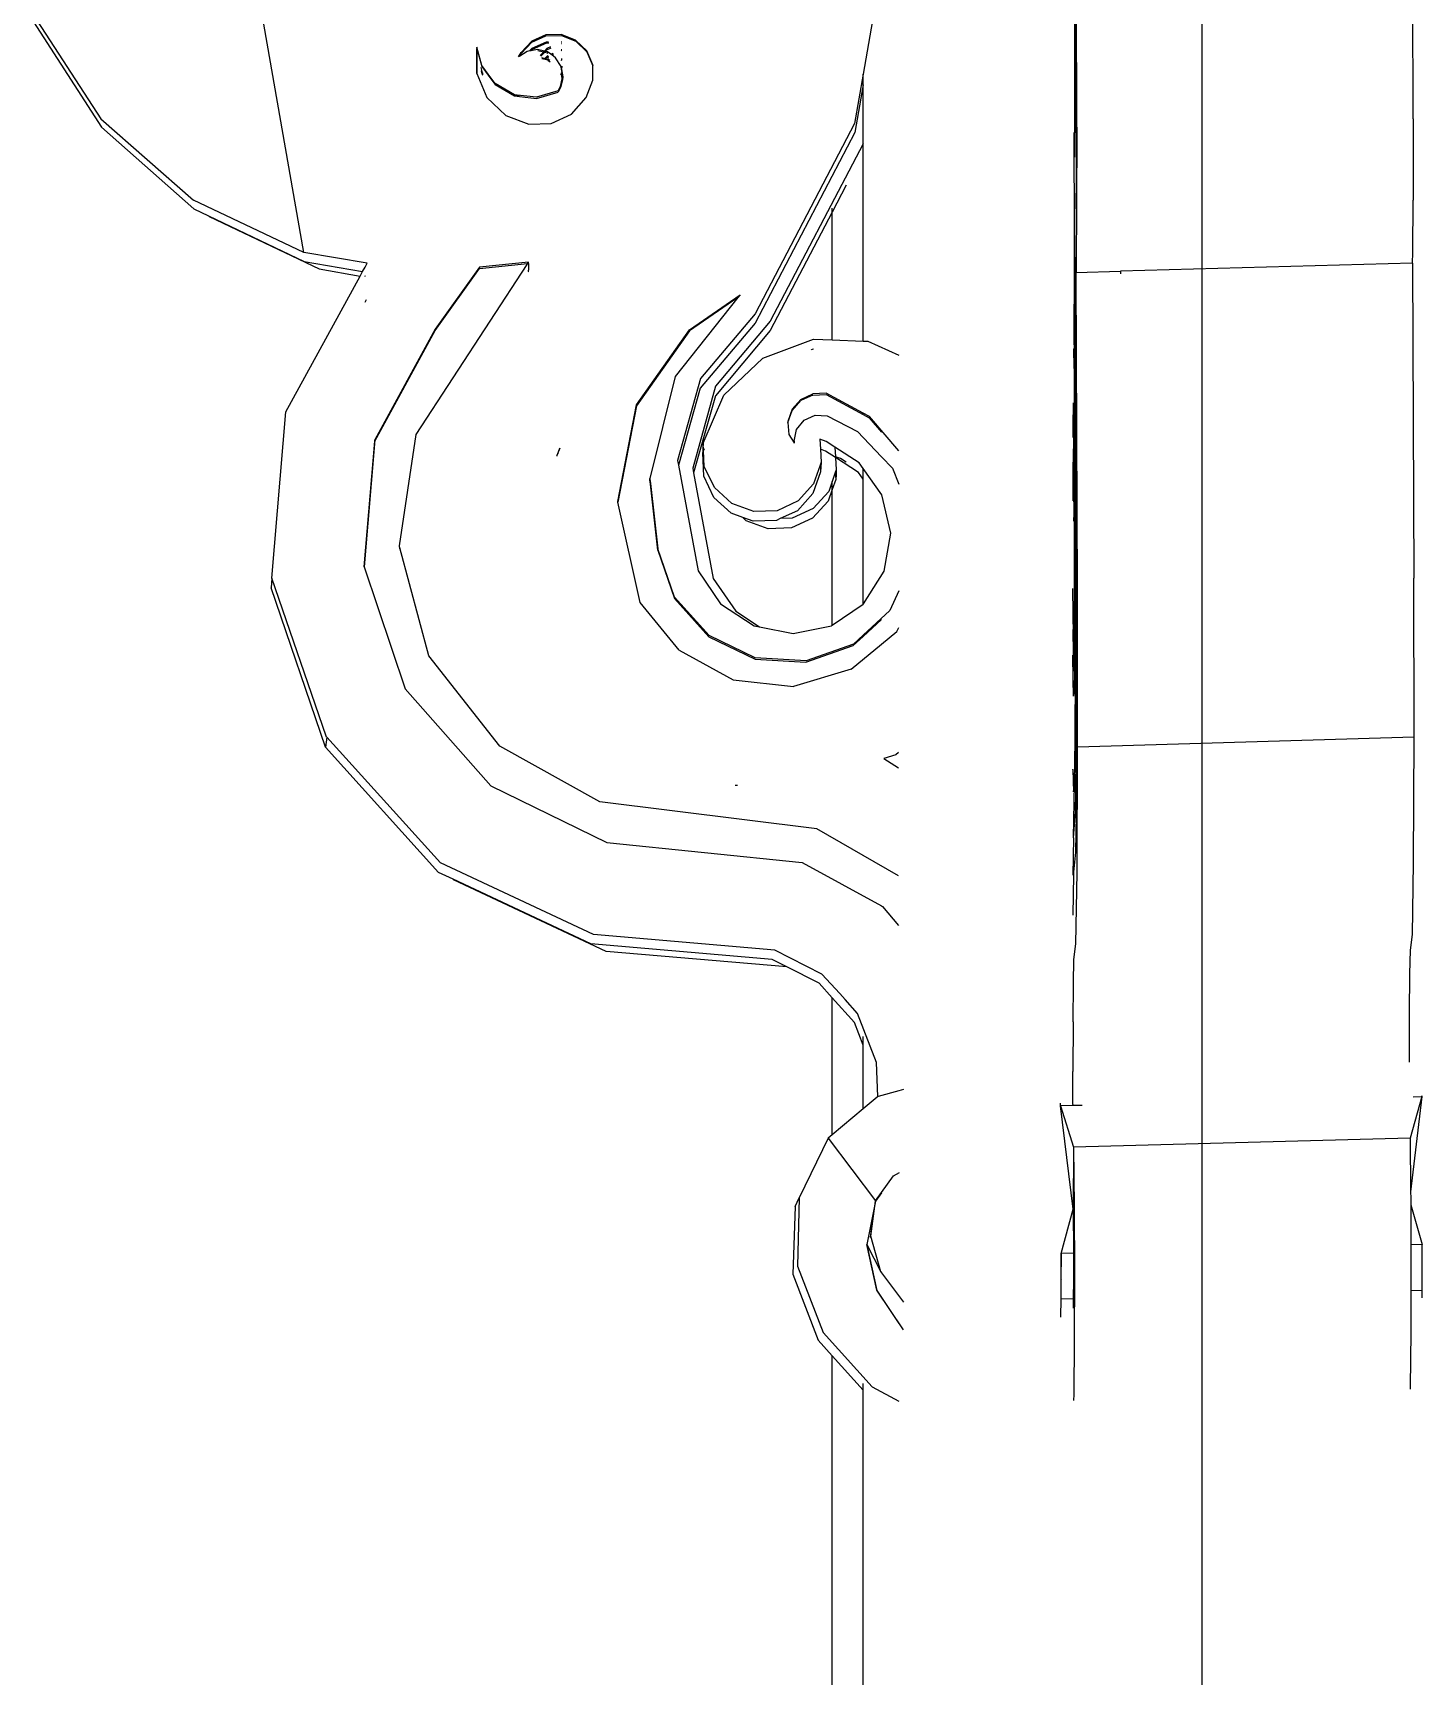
# Model space of a CAD drawing. Extents: x -24961 to 905641, y -154323 to 635957.
# Drawn here: x 394135 to 394675, y -113330 to -112691 of the extents above; entities that cross this region are included whole.
import ezdxf

# ---------------------------------------------------------------- set-up
doc = ezdxf.new("R2010")
doc.units = 0
doc.header["$LTSCALE"] = 1000
doc.header["$MEASUREMENT"] = 0
doc.layers.add('DOTE', color=1, linetype='Continuous')

msp = doc.modelspace()

# ---------------------------------------------------------------- linework, layer by layer
for p, q in [((394671.79, -112724.85), (394671.47, -112538.87)), ((394540.92, -112759.84), (394540.71, -112589.76)), ((394540.95, -112728.1), (394540.71, -112589.76)), ((394240.4, -112776.75), (394211.39, -112611.31)), ((394540.24, -112618.17), (394540.05, -112739.75)), ((394465.88, -112661.12), (394457.9, -112707.4)), ((394135.02, -112684.09), (394161.52, -112724.85)), ((394135.27, -112687.12), (394161.7, -112728.1)), ((394540.36, -112695.23), (394540.38, -112685.72)), ((394540.38, -112685.72), (394540.48, -112693.94)), ((394329.04, -112694.59), (394324.9, -112698.96)), ((394334.54, -112692.16), (394329.04, -112694.59)), ((394329.07, -112695.02), (394334.56, -112692.59)), ((394329.21, -112697.38), (394334.71, -112694.93)), ((394340.54, -112692.02), (394334.54, -112692.16)), ((394334.56, -112692.59), (394340.56, -112692.45)), ((394334.71, -112694.93), (394335.56, -112694.92)), ((394346.11, -112694.2), (394340.54, -112692.02)), ((394340.54, -112694.81), (394340.64, -112694.8)), ((394340.56, -112692.45), (394346.14, -112694.63)), ((394350.4, -112698.34), (394346.11, -112694.2)), ((394346.14, -112694.63), (394350.43, -112698.78)), ((394540.48, -112693.94), (394540.58, -112688.69)), ((394307.68, -112697), (394307.64, -112707.17)), ((394307.66, -112707.23), (394307.71, -112697.43)), ((394309.57, -112704.05), (394307.68, -112697)), ((394307.71, -112697.43), (394309.6, -112704.49)), ((394323.94, -112700.74), (394324.9, -112698.96)), ((394324.34, -112700.48), (394323.94, -112700.74)), ((394327.31, -112698.6), (394324.34, -112700.48)), ((394324.93, -112699.39), (394324.34, -112700.48)), ((394324.93, -112699.39), (394329.07, -112695.02)), ((394328.21, -112698.44), (394327.31, -112698.6)), ((394328.21, -112698.44), (394329.21, -112697.38)), ((394328.73, -112698.35), (394328.21, -112698.44)), ((394329.24, -112697.81), (394328.73, -112698.35)), ((394331.22, -112697.91), (394328.73, -112698.35)), ((394334.74, -112695.37), (394329.24, -112697.81)), ((394333.96, -112698.53), (394331.22, -112697.91)), ((394333.62, -112698.88), (394331.46, -112698.4)), ((394333.62, -112698.88), (394332.37, -112700.2)), ((394332.52, -112700.51), (394333.98, -112698.96)), ((394332.78, -112701.03), (394334.11, -112701.33)), ((394334.09, -112701.35), (394333.19, -112701.51)), ((394333.96, -112698.53), (394333.62, -112698.88)), ((394333.98, -112698.96), (394333.62, -112698.88)), ((394334.93, -112697.5), (394333.96, -112698.53)), ((394334.32, -112698.61), (394333.96, -112698.53)), ((394333.98, -112698.96), (394334.32, -112698.61)), ((394335.12, -112699.22), (394333.98, -112698.96)), ((394334.09, -112701.35), (394334.11, -112701.33)), ((394334.16, -112701.34), (394334.09, -112701.35)), ((394334.11, -112701.33), (394335.1, -112700.29)), ((394334.11, -112701.33), (394334.16, -112701.34)), ((394334.62, -112701.26), (394334.16, -112701.34)), ((394334.16, -112701.34), (394335.26, -112701.59)), ((394334.32, -112698.61), (394334.96, -112697.94)), ((394335.1, -112698.78), (394334.32, -112698.61)), ((394335.13, -112700.72), (394334.62, -112701.26)), ((394335.72, -112701.07), (394334.62, -112701.26)), ((394335.74, -112695.34), (394334.74, -112695.37)), ((394336.38, -112696.86), (394334.93, -112697.5)), ((394334.96, -112697.94), (394336.54, -112697.23)), ((394336.41, -112699.71), (394335.1, -112698.78)), ((394335.1, -112700.29), (394335.47, -112700.13)), ((394335.12, -112699.22), (394335.24, -112699.3)), ((394335.57, -112700.52), (394335.13, -112700.72)), ((394336.41, -112699.71), (394337.41, -112699.26)), ((394336.79, -112699.98), (394336.41, -112699.71)), ((394337.56, -112699.64), (394336.79, -112699.98)), ((394338.33, -112701.07), (394336.79, -112699.98)), ((394340.45, -112704.42), (394338.33, -112701.07)), ((394340.52, -112697.88), (394340.6, -112697.85)), ((394340.62, -112698.28), (394340.52, -112698.32)), ((394340.66, -112695.23), (394340.54, -112695.24)), ((394340.54, -112695.5), (394340.67, -112695.49)), ((394340.6, -112697.85), (394340.75, -112697.84)), ((394340.77, -112698.27), (394340.62, -112698.28)), ((394352.77, -112703.82), (394350.4, -112698.34)), ((394350.43, -112698.78), (394352.78, -112704.22)), ((394540.32, -112701.59), (394540.33, -112697.42)), ((394540.33, -112697.42), (394540.37, -112695.37)), ((394540.36, -112695.23), (394540.37, -112695.37)), ((394540.37, -112695.37), (394540.39, -112697.81)), ((394540.4, -112700.55), (394540.38, -112701.15)), ((394540.4, -112701.84), (394540.38, -112701.15)), ((394540.39, -112697.81), (394540.4, -112700.55)), ((394540.41, -112695.23), (394540.48, -112695.23)), ((394540.44, -112701.15), (394540.46, -112700.22)), ((394540.44, -112701.15), (394540.49, -112701.15)), ((394540.46, -112703.98), (394540.44, -112701.15)), ((394307.64, -112707.17), (394307.66, -112707.23)), ((394307.66, -112707.23), (394311.6, -112716.51)), ((394309.19, -112704.82), (394309.74, -112706.87)), ((394309.76, -112707.3), (394309.46, -112706.14)), ((394313.53, -112709.4), (394309.57, -112704.05)), ((394309.6, -112704.49), (394313.52, -112709.81)), ((394309.74, -112706.87), (394310.06, -112707.3)), ((394310.14, -112707.81), (394309.76, -112707.3)), ((394333.15, -112701.54), (394333.03, -112701.51)), ((394333.15, -112701.54), (394333.07, -112701.59)), ((394333.19, -112701.51), (394333.15, -112701.54)), ((394335.29, -112702.02), (394333.15, -112701.54)), ((394336.02, -112702.13), (394335.26, -112701.59)), ((394335.29, -112702.02), (394336.16, -112702.64)), ((394340.63, -112707.69), (394340.37, -112707.27)), ((394340.38, -112706.9), (394340.6, -112707.25)), ((394340.44, -112704.79), (394340.48, -112704.86)), ((394340.51, -112704.79), (394340.45, -112704.42)), ((394340.48, -112704.35), (394340.99, -112704.47)), ((394340.51, -112704.79), (394340.48, -112704.78)), ((394340.48, -112704.86), (394341.09, -112708.47)), ((394340.89, -112701.67), (394340.5, -112701.59)), ((394340.9, -112702.11), (394340.5, -112702.01)), ((394341.12, -112708.33), (394340.51, -112704.79)), ((394341, -112704.9), (394340.51, -112704.79)), ((394340.93, -112709.17), (394340.6, -112707.25)), ((394340.63, -112707.69), (394340.9, -112709.29)), ((394352.78, -112704.22), (394352.77, -112703.82)), ((394352.85, -112709.79), (394352.78, -112704.22)), ((394457.9, -112707.4), (394454.58, -112726.66)), ((394457.9, -112711.58), (394457.9, -112707.4)), ((394540.31, -112707.1), (394540.32, -112701.59)), ((394540.32, -112719.87), (394540.31, -112707.1)), ((394540.35, -112707.69), (394540.36, -112704.32)), ((394540.35, -112707.69), (394540.36, -112715.51)), ((394540.37, -112702.02), (394540.36, -112704.32)), ((394540.37, -112702.02), (394540.4, -112701.84)), ((394540.41, -112703.98), (394540.37, -112702.02)), ((394540.41, -112702.2), (394540.4, -112701.84)), ((394540.41, -112702.2), (394540.41, -112703.98)), ((394540.46, -112703.98), (394540.41, -112703.98)), ((394540.46, -112707.3), (394540.46, -112703.98)), ((394540.49, -112703.98), (394540.46, -112703.98)), ((394540.46, -112707.3), (394540.47, -112710.43)), ((394313.53, -112709.4), (394313.52, -112709.81)), ((394313.52, -112709.81), (394313.55, -112709.84)), ((394313.55, -112709.44), (394313.53, -112709.4)), ((394313.55, -112709.84), (394313.55, -112709.44)), ((394314.76, -112711.06), (394313.55, -112709.44)), ((394313.55, -112709.84), (394314.77, -112711.51)), ((394322.28, -112715.43), (394314.76, -112711.06)), ((394314.77, -112711.51), (394322.3, -112715.87)), ((394339.26, -112713.94), (394330.92, -112716.43)), ((394339.26, -112713.94), (394340.24, -112712.2)), ((394340.27, -112712.65), (394339.28, -112714.39)), ((394340.24, -112712.2), (394340.9, -112709.29)), ((394340.95, -112709.6), (394340.27, -112712.65)), ((394340.9, -112709.29), (394340.93, -112709.17)), ((394340.9, -112709.29), (394340.95, -112709.6)), ((394340.93, -112709.17), (394341.09, -112708.47)), ((394340.98, -112709.47), (394340.93, -112709.17)), ((394340.98, -112709.47), (394340.95, -112709.6)), ((394341.14, -112708.77), (394340.98, -112709.47)), ((394341.09, -112708.47), (394341.12, -112708.33)), ((394341.09, -112708.47), (394341.14, -112708.77)), ((394341.12, -112708.33), (394341.14, -112708.77)), ((394350.24, -112716.54), (394352.85, -112709.79)), ((394457.9, -112711.58), (394454.7, -112730.1)), ((394457.9, -112734.48), (394457.9, -112711.58)), ((394540.42, -112718.74), (394540.47, -112710.43)), ((394311.6, -112716.51), (394318.92, -112723.5)), ((394322.43, -112715.44), (394322.28, -112715.43)), ((394322.3, -112715.87), (394323.38, -112716)), ((394322.43, -112715.44), (394323.38, -112716)), ((394323.36, -112715.55), (394322.43, -112715.44)), ((394324.31, -112716.11), (394323.36, -112715.55)), ((394330.92, -112716.43), (394323.36, -112715.55)), ((394323.38, -112716), (394324.31, -112716.11)), ((394324.31, -112716.11), (394330.94, -112716.88)), ((394330.94, -112716.88), (394339.28, -112714.39)), ((394344.44, -112722.98), (394350.24, -112716.54)), ((394540.34, -112726.34), (394540.32, -112719.87)), ((394540.36, -112717.26), (394540.36, -112715.51)), ((394540.36, -112717.26), (394540.39, -112719.75)), ((394540.39, -112719.75), (394540.42, -112718.74)), ((394540.44, -112719.75), (394540.39, -112719.75)), ((394540.42, -112718.74), (394540.44, -112719.75)), ((394540.46, -112719.82), (394540.43, -112726.84)), ((394540.44, -112719.75), (394540.46, -112719.82)), ((394161.52, -112724.85), (394197.55, -112756.43)), ((394318.92, -112723.5), (394327.91, -112726.95)), ((394327.91, -112726.95), (394336.58, -112726.65)), ((394336.58, -112726.65), (394344.44, -112722.98)), ((394454.58, -112726.66), (394415.91, -112800.6)), ((394540.37, -112730.02), (394540.34, -112726.34)), ((394540.43, -112726.84), (394540.4, -112730.31)), ((394671.79, -112724.85), (394671.75, -112756.43)), ((394161.7, -112728.1), (394197.68, -112759.84)), ((394454.7, -112730.1), (394415.86, -112804.26)), ((394539.9, -112730.1), (394539.94, -112769.41)), ((394540.4, -112730.31), (394540.37, -112730.02)), ((394540.72, -112730.31), (394540.75, -112730.3)), ((394540.95, -112728.1), (394540.92, -112759.84)), ((394457.9, -112734.48), (394421.8, -112803.52)), ((394457.9, -112811.2), (394457.9, -112734.48)), ((394451.33, -112750.67), (394445.88, -112761.09)), ((394540.19, -112750.53), (394540.1, -112750.53)), ((394540.11, -112753.77), (394540.1, -112750.53)), ((394240.4, -112776.75), (394197.55, -112756.43)), ((394540.11, -112753.77), (394540.21, -112753.76)), ((394540.11, -112753.77), (394540.41, -112853.09)), ((394671.63, -112776.75), (394671.75, -112756.43)), ((394197.68, -112759.84), (394203.31, -112762.52)), ((394203.31, -112762.52), (394203.57, -112762.75)), ((394203.31, -112762.52), (394240.47, -112780.26)), ((394203.57, -112762.75), (394246.36, -112783.17)), ((394445.88, -112761.09), (394421.75, -112807.17)), ((394445.88, -112761.09), (394445.88, -112759.52)), ((394445.88, -112810.76), (394445.88, -112761.09)), ((394540.92, -112759.84), (394540.8, -112780.26)), ((394539.94, -112769.41), (394539.98, -112804.26)), ((394265.05, -112780.99), (394240.4, -112776.75)), ((394671.54, -112780.99), (394671.63, -112776.75)), ((394240.47, -112780.26), (394263.27, -112784.21)), ((394246.36, -112783.17), (394262.32, -112785.94)), ((394262.32, -112785.94), (394263.27, -112784.21)), ((394263.27, -112784.21), (394264.24, -112782.44)), ((394264.24, -112782.44), (394265.05, -112780.99)), ((394284.09, -112847.49), (394327.23, -112781.41)), ((394308.71, -112782.51), (394291.5, -112806.63)), ((394291.5, -112807.12), (394308.71, -112782.98)), ((394327.77, -112780.6), (394308.71, -112782.51)), ((394308.71, -112782.98), (394327.43, -112781.11)), ((394308.71, -112782.98), (394308.71, -112782.51)), ((394327.23, -112781.41), (394327.43, -112781.11)), ((394327.43, -112781.11), (394327.77, -112780.6)), ((394327.43, -112781.11), (394327.78, -112781.08)), ((394327.8, -112783.68), (394327.59, -112783.7)), ((394327.81, -112784.16), (394327.66, -112784.18)), ((394327.69, -112784.34), (394327.81, -112784.16)), ((394327.78, -112781.08), (394327.77, -112780.6)), ((394327.78, -112781.08), (394327.8, -112783.68)), ((394327.81, -112784.16), (394327.8, -112783.68)), ((394540.42, -112784.16), (394540.51, -112786.07)), ((394540.42, -112784.16), (394540.48, -112796.86)), ((394540.8, -112780.26), (394540.7, -112784.53)), ((394540.7, -112784.53), (394557.99, -112784.06)), ((394671.54, -112780.99), (394557.99, -112784.06)), ((394557.99, -112784.06), (394558.04, -112785.13)), ((394671.54, -112780.99), (394672.06, -112903.36)), ((394233.4, -112838.7), (394262.32, -112785.94)), ((394264.23, -112786.1), (394264.29, -112785.98)), ((394264.29, -112785.98), (394264.43, -112785.74)), ((394540.51, -112786.07), (394540.56, -112796.86)), ((394540.71, -112785.98), (394540.7, -112784.53)), ((394541.23, -112907.14), (394540.71, -112785.98)), ((394264.23, -112796.11), (394264.78, -112795.09)), ((394409.22, -112794.32), (394384.82, -112825.05)), ((394409.22, -112794.32), (394390.36, -112807.29)), ((394390.37, -112806.8), (394410.08, -112793.24)), ((394410.08, -112793.24), (394409.22, -112794.32)), ((394540.01, -112796.88), (394540.11, -112796.87)), ((394540.14, -112828.75), (394540.01, -112796.88)), ((394540.01, -112796.88), (394540.11, -112810.46)), ((394540.48, -112796.86), (394540.56, -112796.86)), ((394540.7, -112843.79), (394540.48, -112796.86)), ((394540.56, -112796.86), (394540.78, -112843.79)), ((394415.91, -112800.6), (394394.67, -112825.84)), ((394421.8, -112803.52), (394400.55, -112828.75)), ((394268.05, -112850.16), (394291.5, -112807.12)), ((394291.5, -112806.63), (394268.06, -112849.67)), ((394291.5, -112807.12), (394291.5, -112806.63)), ((394390.36, -112807.29), (394369.74, -112836.46)), ((394369.76, -112835.96), (394390.37, -112806.8)), ((394415.86, -112804.26), (394394.55, -112829.55)), ((394421.75, -112807.17), (394400.44, -112832.46)), ((394539.98, -112804.26), (394540.13, -112843.81)), ((394418.95, -112817.82), (394438.64, -112810.49)), ((394437.35, -112814.63), (394437.37, -112814.62)), ((394437.8, -112814.46), (394438.56, -112814.18)), ((394438.56, -112814.18), (394438.59, -112814.18)), ((394438.64, -112810.49), (394445.88, -112810.76)), ((394445.88, -112810.76), (394457.9, -112811.2)), ((394457.9, -112811.2), (394459.75, -112811.27)), ((394459.75, -112811.27), (394471.82, -112816.72)), ((394539.71, -112814.97), (394539.68, -112816.86)), ((394539.83, -112814.18), (394539.71, -112814.97)), ((394539.98, -112814.17), (394539.83, -112814.18)), ((394539.94, -112821.52), (394539.83, -112814.18)), ((394540.11, -112810.46), (394540.23, -112839.68)), ((394403.77, -112832.2), (394418.95, -112817.82)), ((394539.94, -112821.86), (394539.94, -112821.52)), ((394539.94, -112821.86), (394540.02, -112835.92)), ((394384.82, -112825.05), (394374.99, -112864.63)), ((394394.67, -112825.84), (394385.77, -112857.7)), ((394400.55, -112828.75), (394391.66, -112860.62)), ((394540.16, -112843.81), (394540.14, -112828.75)), ((394394.55, -112829.55), (394386.11, -112859.53)), ((394400.44, -112832.46), (394391.99, -112862.47)), ((394395.71, -112850.96), (394403.77, -112832.2)), ((394430.26, -112838.17), (394433.68, -112834.39)), ((394433.7, -112833.89), (394430.28, -112837.67)), ((394438.33, -112832.23), (394433.68, -112834.39)), ((394433.7, -112833.89), (394438.35, -112831.73)), ((394438.33, -112832.23), (394443.49, -112832.03)), ((394443.51, -112831.53), (394438.35, -112831.73)), ((394443.49, -112832.03), (394457.9, -112839.8)), ((394457.9, -112839.28), (394443.51, -112831.53)), ((394539.65, -112844.34), (394539.77, -112835.26)), ((394539.77, -112835.26), (394539.81, -112835.46)), ((394539.81, -112835.46), (394539.83, -112837.62)), ((394228.02, -112903.36), (394233.4, -112838.7)), ((394362.54, -112873.63), (394369.76, -112835.96)), ((394369.74, -112836.46), (394362.57, -112873.8)), ((394430.28, -112837.67), (394428.63, -112842.49)), ((394428.65, -112842.85), (394430.26, -112838.17)), ((394434.94, -112841.97), (394439.23, -112840.07)), ((394439.23, -112840.07), (394443.96, -112840.31)), ((394443.96, -112840.31), (394455.66, -112846.45)), ((394457.9, -112839.8), (394457.9, -112839.28)), ((394460.33, -112840.59), (394457.9, -112839.28)), ((394457.9, -112839.8), (394460.3, -112841.09)), ((394460.3, -112841.09), (394465.09, -112846.66)), ((394471.79, -112853.91), (394460.33, -112840.59)), ((394539.83, -112837.62), (394539.85, -112841.41)), ((394539.85, -112841.41), (394539.85, -112843.82)), ((394540.04, -112843.81), (394540.02, -112835.92)), ((394540.23, -112839.68), (394540.23, -112843.8)), ((394277.59, -112890.85), (394284.09, -112847.49)), ((394428.63, -112842.49), (394428.65, -112842.85)), ((394428.65, -112842.85), (394429.01, -112847.6)), ((394429.01, -112847.6), (394431.06, -112850.76)), ((394431.08, -112850.19), (394432.01, -112845.61)), ((394432.01, -112845.61), (394434.94, -112841.97)), ((394455.66, -112846.45), (394465.08, -112856.26)), ((394539.62, -112848.69), (394539.65, -112844.34)), ((394539.76, -112844.06), (394539.67, -112850.2)), ((394539.79, -112843.82), (394539.76, -112844.06)), ((394539.81, -112845.72), (394539.79, -112843.82)), ((394539.85, -112843.82), (394539.79, -112843.82)), ((394539.83, -112849.36), (394539.81, -112845.72)), ((394539.86, -112846.24), (394539.83, -112849.36)), ((394539.85, -112843.82), (394539.86, -112846.24)), ((394540.1, -112843.81), (394540.04, -112843.81)), ((394540.06, -112853.11), (394540.04, -112843.81)), ((394540.16, -112843.81), (394540.13, -112843.81)), ((394540.13, -112843.81), (394540.14, -112853.11)), ((394540.23, -112843.8), (394540.16, -112843.81)), ((394540.17, -112853.1), (394540.16, -112843.81)), ((394540.23, -112843.8), (394540.25, -112853.1)), ((394540.45, -112843.8), (394540.42, -112843.8)), ((394540.78, -112843.79), (394540.7, -112843.79)), ((394540.73, -112851.21), (394540.7, -112843.79)), ((394540.78, -112843.79), (394540.83, -112853.09)), ((394540.85, -112843.79), (394540.81, -112843.79)), ((394268.06, -112849.67), (394263.85, -112899.01)), ((394263.85, -112899.01), (394268.05, -112850.16)), ((394268.05, -112850.16), (394268.06, -112849.67)), ((394340.01, -112852.83), (394338.76, -112855.71)), ((394339.13, -112854.96), (394340.01, -112852.83)), ((394339.99, -112853.46), (394339.98, -112853.55)), ((394395.61, -112852.83), (394395.52, -112854.71)), ((394395.52, -112854.71), (394395.85, -112853.94)), ((394395.92, -112863.75), (394395.52, -112854.71)), ((394395.71, -112850.96), (394395.61, -112852.83)), ((394395.85, -112853.94), (394395.71, -112850.96)), ((394395.85, -112853.94), (394396.24, -112853.05)), ((394396.14, -112859.99), (394395.85, -112853.94)), ((394431.08, -112850.19), (394431.05, -112850.69)), ((394431.1, -112850.46), (394431.05, -112850.69)), ((394431.05, -112850.69), (394431.06, -112850.76)), ((394431.06, -112850.76), (394431.13, -112850.86)), ((394431.1, -112850.46), (394431.08, -112850.19)), ((394431.13, -112850.86), (394431.1, -112850.46)), ((394443.47, -112850.24), (394441.05, -112849.36)), ((394441.05, -112849.36), (394441.29, -112853.28)), ((394443.26, -112854), (394441.29, -112853.28)), ((394441.29, -112853.28), (394441.6, -112858.32)), ((394447.2, -112856.55), (394443.26, -112854)), ((394446.95, -112852.48), (394443.47, -112850.24)), ((394456.38, -112858.56), (394446.95, -112852.48)), ((394446.95, -112852.48), (394447.17, -112856.19)), ((394539.67, -112850.2), (394539.6, -112859.01)), ((394539.65, -112862.33), (394539.75, -112854)), ((394539.75, -112854), (394539.76, -112853.28)), ((394539.75, -112854), (394539.75, -112862.09)), ((394539.76, -112853.28), (394539.77, -112853.12)), ((394539.82, -112853.11), (394539.83, -112849.36)), ((394539.86, -112853.11), (394539.82, -112853.11)), ((394539.83, -112853.94), (394539.82, -112853.11)), ((394539.83, -112849.36), (394539.85, -112851.35)), ((394539.86, -112853.11), (394539.83, -112853.94)), ((394539.83, -112854.62), (394539.83, -112853.94)), ((394539.85, -112851.35), (394539.86, -112853.11)), ((394540.06, -112854.61), (394540.06, -112853.11)), ((394540.14, -112853.11), (394540.06, -112853.11)), ((394540.14, -112854.61), (394540.06, -112854.61)), ((394540.06, -112854.71), (394540.06, -112854.61)), ((394540.06, -112863.75), (394540.06, -112854.71)), ((394540.09, -112881.31), (394540.14, -112854.61)), ((394540.14, -112853.11), (394540.14, -112854.61)), ((394540.25, -112853.1), (394540.17, -112853.1)), ((394540.18, -112854.61), (394540.17, -112853.1)), ((394540.25, -112854.61), (394540.18, -112854.61)), ((394540.2, -112868.4), (394540.18, -112854.61)), ((394540.25, -112853.1), (394540.25, -112854.61)), ((394540.25, -112854.61), (394540.29, -112877.41)), ((394540.45, -112853.1), (394540.41, -112853.09)), ((394540.41, -112853.09), (394540.42, -112854.6)), ((394540.45, -112854.6), (394540.42, -112854.6)), ((394540.42, -112854.6), (394540.42, -112856.57)), ((394540.74, -112853.09), (394540.73, -112851.21)), ((394540.73, -112856.56), (394540.74, -112854.59)), ((394540.83, -112853.09), (394540.74, -112853.09)), ((394540.74, -112854.59), (394540.74, -112853.09)), ((394540.83, -112854.59), (394540.74, -112854.59)), ((394540.87, -112853.08), (394540.83, -112853.09)), ((394540.83, -112853.09), (394540.83, -112853.38)), ((394540.83, -112853.38), (394540.87, -112853.38)), ((394540.83, -112853.38), (394540.83, -112854.59)), ((394540.87, -112854.59), (394540.83, -112854.59)), ((394540.83, -112854.59), (394540.88, -112856.56)), ((394338.76, -112855.71), (394338.75, -112855.99)), ((394338.76, -112855.71), (394339.04, -112855.21)), ((394339.04, -112855.21), (394339.13, -112854.96)), ((394339.13, -112854.96), (394339.13, -112855.06)), ((394385.77, -112857.7), (394386.11, -112859.53)), ((394386.11, -112859.53), (394393.7, -112900.62)), ((394391.66, -112860.62), (394391.99, -112862.47)), ((394400.05, -112868.22), (394396.14, -112859.99)), ((394441.2, -112859.45), (394438.65, -112866.76)), ((394441.6, -112858.32), (394441.2, -112859.45)), ((394441.2, -112859.45), (394441.36, -112862.09)), ((394441.48, -112860.21), (394441.36, -112862.09)), ((394441.6, -112858.32), (394441.48, -112860.21)), ((394449.14, -112856.91), (394447.17, -112856.19)), ((394447.17, -112856.19), (394447.2, -112856.55)), ((394456.13, -112862.33), (394447.2, -112856.55)), ((394447.2, -112856.55), (394447.48, -112861.24)), ((394451.33, -112858.33), (394449.14, -112856.91)), ((394457.9, -112860.72), (394456.38, -112858.56)), ((394457.9, -112864.86), (394457.9, -112860.72)), ((394465.2, -112871.07), (394457.9, -112860.72)), ((394465.08, -112856.26), (394469.31, -112860.66)), ((394469.31, -112860.66), (394471.78, -112866.9)), ((394540.42, -112858.71), (394540.42, -112856.57)), ((394540.42, -112859.45), (394540.42, -112858.71)), ((394540.52, -112903.75), (394540.42, -112859.45)), ((394540.74, -112858.7), (394540.73, -112856.56)), ((394540.88, -112856.56), (394540.73, -112856.56)), ((394540.88, -112858.69), (394540.74, -112858.7)), ((394540.74, -112858.94), (394540.74, -112858.7)), ((394540.74, -112859.45), (394540.74, -112858.94)), ((394540.88, -112858.94), (394540.74, -112858.94)), ((394540.88, -112859.44), (394540.74, -112859.45)), ((394540.77, -112867.81), (394540.74, -112859.45)), ((394540.88, -112856.56), (394540.88, -112858.69)), ((394540.88, -112858.69), (394540.88, -112858.94)), ((394540.88, -112858.94), (394540.88, -112859.44)), ((394540.88, -112859.44), (394540.9, -112867.81)), ((394374.96, -112865.14), (394374.99, -112864.63)), ((394374.96, -112865.14), (394375.02, -112864.9)), ((394375.16, -112866.86), (394374.96, -112865.14)), ((394374.99, -112864.63), (394375.02, -112864.9)), ((394375.02, -112864.9), (394375.22, -112866.62)), ((394375.16, -112866.86), (394375.22, -112866.62)), ((394378.02, -112892.51), (394375.16, -112866.86)), ((394375.22, -112866.62), (394378.06, -112892)), ((394391.99, -112862.47), (394399.58, -112903.53)), ((394399.8, -112871.99), (394395.92, -112863.75)), ((394438.65, -112866.76), (394432.63, -112873.39)), ((394441.36, -112862.09), (394438.38, -112870.54)), ((394445.88, -112865.83), (394444.54, -112869.68)), ((394447.09, -112862.36), (394445.88, -112865.83)), ((394447.24, -112865.01), (394445.88, -112868.88)), ((394445.88, -112868.88), (394445.88, -112865.83)), ((394447.48, -112861.24), (394447.09, -112862.36)), ((394447.09, -112862.36), (394447.24, -112865.01)), ((394447.36, -112863.12), (394447.24, -112865.01)), ((394447.48, -112861.24), (394447.36, -112863.12)), ((394457.9, -112864.86), (394456.13, -112862.33)), ((394457.9, -112913.49), (394457.9, -112864.86)), ((394539.58, -112873.38), (394539.65, -112862.33)), ((394539.75, -112862.09), (394539.77, -112870.54)), ((394540.03, -112871.99), (394540.06, -112863.75)), ((394362.57, -112873.8), (394362.54, -112873.63)), ((394371.26, -112912.93), (394362.57, -112873.8)), ((394406.55, -112878.16), (394399.8, -112871.99)), ((394406.82, -112874.38), (394400.05, -112868.22)), ((394432.63, -112873.39), (394424.48, -112877.17)), ((394438.38, -112870.54), (394432.36, -112877.17)), ((394444.27, -112873.46), (394438.24, -112880.08)), ((394444.54, -112869.68), (394438.52, -112876.31)), ((394445.88, -112868.88), (394444.27, -112873.46)), ((394445.88, -112921.7), (394445.88, -112868.88)), ((394468.63, -112885.88), (394465.2, -112871.07)), ((394539.77, -112870.54), (394539.8, -112877.17)), ((394539.98, -112878.16), (394540.03, -112871.99)), ((394540.19, -112895.8), (394540.2, -112868.4)), ((394540.87, -112894.63), (394540.77, -112867.81)), ((394540.9, -112867.81), (394540.77, -112867.81)), ((394540.9, -112867.81), (394540.98, -112895.77)), ((394411.07, -112879.82), (394406.55, -112878.16)), ((394415.41, -112877.53), (394406.82, -112874.38)), ((394412.44, -112881.08), (394411.07, -112879.82)), ((394415.12, -112881.31), (394411.07, -112879.82)), ((394424.48, -112877.17), (394415.41, -112877.53)), ((394432.36, -112877.17), (394425.68, -112880.27)), ((394430.37, -112880.08), (394425.68, -112880.27)), ((394438.24, -112880.08), (394430.07, -112883.87)), ((394438.52, -112876.31), (394430.37, -112880.08)), ((394539.8, -112877.17), (394539.86, -112880.96)), ((394539.9, -112881.19), (394539.98, -112878.16)), ((394540.29, -112877.41), (394540.27, -112895.79)), ((394421.01, -112884.22), (394412.44, -112881.08)), ((394424.19, -112880.96), (394415.12, -112881.31)), ((394430.07, -112883.87), (394421.01, -112884.22)), ((394425.68, -112880.27), (394424.19, -112880.96)), ((394466.12, -112900.74), (394468.63, -112885.88)), ((394539.9, -112881.19), (394539.86, -112880.96)), ((394539.9, -112881.19), (394539.92, -112881.31)), ((394540.09, -112881.31), (394539.92, -112881.31)), ((394540.08, -112907.75), (394540.09, -112881.31)), ((394277.55, -112891.36), (394277.59, -112890.85)), ((394277.79, -112891.61), (394277.59, -112890.85)), ((394277.73, -112892.02), (394277.79, -112891.61)), ((394289.07, -112933.64), (394277.79, -112891.61)), ((394378.06, -112892), (394378.02, -112892.51)), ((394378.02, -112892.51), (394384.55, -112911.26)), ((394384.61, -112910.75), (394378.06, -112892)), ((394263.85, -112899.01), (394279.75, -112946.44)), ((394540.16, -112907.8), (394540.19, -112895.8)), ((394540.27, -112895.79), (394540.19, -112895.8)), ((394540.27, -112895.79), (394540.26, -112907.87)), ((394540.87, -112895.78), (394540.87, -112894.63)), ((394540.98, -112895.77), (394540.87, -112895.78)), ((394540.88, -112908.29), (394540.87, -112895.78)), ((394540.98, -112895.77), (394540.98, -112902.79)), ((394227.89, -112905.25), (394227.75, -112907.14)), ((394228.02, -112903.36), (394227.89, -112905.25)), ((394249.15, -112964.88), (394228.02, -112903.36)), ((394393.7, -112900.62), (394402.5, -112913.38)), ((394399.58, -112903.53), (394408.38, -112916.29)), ((394458.04, -112913.4), (394466.12, -112900.74)), ((394540.5, -112938.44), (394540.52, -112903.75)), ((394540.98, -112902.79), (394540.99, -112908.36)), ((394672.16, -112965.28), (394672.06, -112903.36)), ((394248.77, -112969.09), (394227.75, -112907.14)), ((394384.55, -112911.26), (394397.9, -112926.18)), ((394397.97, -112925.67), (394384.61, -112910.75)), ((394471.76, -112908.29), (394468.35, -112915.96)), ((394539.57, -112917.2), (394539.52, -112907.37)), ((394540.08, -112907.75), (394540.01, -112917.19)), ((394540.15, -112914.55), (394540.16, -112907.8)), ((394540.26, -112907.87), (394540.26, -112916.73)), ((394540.89, -112928.67), (394540.88, -112908.29)), ((394540.99, -112908.36), (394541.02, -112928.66)), ((394541.33, -112969.09), (394541.23, -112907.14)), ((394386.34, -112931.47), (394371.26, -112912.93)), ((394402.5, -112913.38), (394415.49, -112921.91)), ((394408.38, -112916.29), (394417.56, -112922.32)), ((394445.88, -112921.7), (394457.9, -112913.49)), ((394457.9, -112913.49), (394458.04, -112913.4)), ((394468.35, -112915.96), (394457.9, -112925.62)), ((394539.66, -112925.7), (394539.57, -112917.2)), ((394539.91, -112937.91), (394540.01, -112917.46)), ((394540.01, -112917.46), (394539.91, -112925.72)), ((394540.01, -112917.46), (394540.01, -112917.19)), ((394540.05, -112928.69), (394540.15, -112914.55)), ((394540.26, -112916.73), (394540.19, -112928.69)), ((394415.49, -112921.91), (394417.56, -112922.32)), ((394417.56, -112922.32), (394430.64, -112924.9)), ((394430.64, -112924.9), (394445.59, -112921.89)), ((394445.59, -112921.89), (394445.88, -112921.7)), ((394457.9, -112926.06), (394465.05, -112919.47)), ((394465.04, -112929.02), (394470.96, -112924.09)), ((394470.96, -112924.09), (394471.75, -112922.54)), ((394539.51, -112923.43), (394539.58, -112932.89)), ((394397.9, -112926.18), (394415.9, -112934.91)), ((394415.97, -112934.4), (394397.97, -112925.67)), ((394435.67, -112936.1), (394454.08, -112929.6)), ((394454.15, -112929.09), (394435.74, -112935.59)), ((394453.24, -112938.85), (394465.04, -112929.02)), ((394454.08, -112929.6), (394457.9, -112926.06)), ((394457.9, -112925.62), (394454.15, -112929.09)), ((394457.9, -112926.06), (394457.9, -112925.62)), ((394539.78, -112928.7), (394539.66, -112925.7)), ((394539.91, -112925.72), (394539.78, -112928.7)), ((394539.91, -112937.91), (394540.05, -112929.47)), ((394540.19, -112928.69), (394540.05, -112928.69)), ((394540.05, -112929.47), (394540.05, -112928.69)), ((394540.19, -112928.69), (394540.15, -112935.28)), ((394541.02, -112928.66), (394540.89, -112928.67)), ((394540.91, -112935.25), (394540.89, -112928.67)), ((394541.02, -112928.66), (394541.03, -112935.25)), ((394316.64, -112968.74), (394289.07, -112933.64)), ((394386.34, -112931.47), (394407.34, -112942.92)), ((394411.78, -112932.43), (394411.63, -112932.35)), ((394415.9, -112934.91), (394435.67, -112936.1)), ((394435.74, -112935.59), (394415.97, -112934.4)), ((394539.49, -112933.4), (394539.49, -112933.33)), ((394539.58, -112942.65), (394539.49, -112933.4)), ((394539.58, -112932.89), (394539.74, -112939.39)), ((394540.15, -112935.28), (394540.09, -112939.38)), ((394540.91, -112935.25), (394541.03, -112935.25)), ((394540.91, -112937.44), (394540.91, -112935.25)), ((394540.91, -112939.36), (394540.91, -112937.44)), ((394541.03, -112935.25), (394541.01, -112939.35)), ((394407.34, -112942.92), (394430.88, -112945.49)), ((394453.24, -112938.85), (394430.88, -112945.49)), ((394539.78, -112949.29), (394539.58, -112942.65)), ((394539.74, -112939.39), (394539.91, -112938.2)), ((394540.09, -112939.38), (394539.74, -112939.39)), ((394539.91, -112938.2), (394539.91, -112937.91)), ((394540.09, -112939.38), (394539.98, -112946.72)), ((394540.34, -112966.38), (394540.5, -112938.44)), ((394540.87, -112949.26), (394540.91, -112939.36)), ((394541.01, -112939.35), (394540.91, -112939.36)), ((394541.01, -112939.35), (394541.02, -112949.26)), ((394279.75, -112946.44), (394313.08, -112984.15)), ((394539.98, -112946.72), (394539.78, -112949.29)), ((394540.79, -112972.53), (394540.87, -112949.26)), ((394541.02, -112949.26), (394540.87, -112949.26)), ((394541.02, -112950.24), (394540.89, -112986.51)), ((394541.02, -112949.26), (394541.02, -112950.24)), ((394249.03, -112967.18), (394248.77, -112969.09)), ((394292.78, -113017.83), (394248.77, -112969.09)), ((394249.29, -112965.28), (394249.03, -112967.18)), ((394249.27, -112965.23), (394249.15, -112964.88)), ((394249.28, -112965.26), (394249.27, -112965.23)), ((394249.29, -112965.28), (394249.28, -112965.26)), ((394293.54, -113014.07), (394249.29, -112965.28)), ((394355.56, -112990.44), (394316.64, -112968.74)), ((394540.07, -112983.26), (394540.34, -112966.38)), ((394541.16, -113017.83), (394541.33, -112969.09)), ((394672.16, -112965.28), (394541.33, -112969.09)), ((394671.99, -113014.07), (394672.16, -112965.28)), ((394470.66, -112972.06), (394465.92, -112973.55)), ((394465.92, -112973.55), (394471.72, -112977.12)), ((394471.72, -112971.14), (394470.66, -112972.06)), ((394540.61, -112986.52), (394540.79, -112972.53)), ((394539.45, -112977.77), (394539.45, -112977.72)), ((394539.45, -112977.77), (394539.72, -112986.54)), ((394313.08, -112984.15), (394358.2, -113006.13)), ((394408.99, -112984.09), (394408.18, -112984.02)), ((394539.7, -113004.41), (394540.05, -112983.44)), ((394539.72, -112986.54), (394540.05, -112983.44)), ((394540.05, -112983.44), (394540.07, -112983.26)), ((394540.51, -112994.21), (394540.61, -112986.52)), ((394540.87, -112987.93), (394540.52, -113009.89)), ((394540.89, -112986.51), (394540.61, -112986.52)), ((394540.89, -112986.51), (394540.87, -112987.93)), ((394439.9, -113000.88), (394355.56, -112990.44)), ((394539.7, -113004.41), (394540.51, -112994.21)), ((394471.72, -113019.13), (394439.9, -113000.88)), ((394358.2, -113006.13), (394434.14, -113013.96)), ((394539.7, -113004.41), (394539.43, -113018.85)), ((394353.02, -113041.92), (394293.54, -113014.07)), ((394434.14, -113013.96), (394465.02, -113030.81)), ((394540.52, -113009.89), (394539.76, -113017.67)), ((394671.51, -113041.92), (394671.99, -113014.07)), ((394298.43, -113020.47), (394292.78, -113017.83)), ((394298.67, -113020.74), (394298.43, -113020.47)), ((394352.07, -113045.61), (394298.43, -113020.47)), ((394357.96, -113048.52), (394298.67, -113020.74)), ((394539.74, -113018.81), (394539.43, -113034.44)), ((394539.43, -113018.9), (394539.43, -113018.85)), ((394539.76, -113017.67), (394539.74, -113018.81)), ((394540.67, -113045.61), (394541.16, -113017.83)), ((394465.02, -113030.81), (394465.44, -113031.04)), ((394465.44, -113031.04), (394471.72, -113038.52)), ((394422.52, -113051.66), (394352.07, -113045.61)), ((394423.56, -113048.01), (394353.02, -113041.92)), ((394539.91, -113051.66), (394540.67, -113045.61)), ((394670.75, -113048.01), (394671.51, -113041.92)), ((394428.25, -113054.56), (394357.96, -113048.52)), ((394428.25, -113054.56), (394422.52, -113051.66)), ((394441.91, -113057.33), (394423.56, -113048.01)), ((394539.71, -113060.92), (394539.91, -113051.66)), ((394670.54, -113057.3), (394670.75, -113048.01)), ((394440.8, -113060.9), (394428.25, -113054.56)), ((394448.82, -113064.96), (394441.91, -113057.33)), ((394670.4, -113072.67), (394670.54, -113057.3)), ((394445.88, -113066.56), (394440.8, -113060.9)), ((394450.92, -113067.29), (394448.82, -113064.96)), ((394539.56, -113075.95), (394539.71, -113060.92)), ((394445.88, -113119.86), (394445.88, -113066.56)), ((394454.57, -113076.21), (394445.88, -113066.56)), ((394455.78, -113072.67), (394450.92, -113067.29)), ((394457.9, -113085.04), (394454.57, -113076.21)), ((394455.78, -113072.69), (394455.78, -113072.67)), ((394463.07, -113091.74), (394455.78, -113072.69)), ((394539.56, -113075.95), (394539.49, -113095.23)), ((394670.32, -113091.66), (394670.4, -113072.67)), ((394457.9, -113085.04), (394457.9, -113081.58)), ((394457.9, -113109.81), (394457.9, -113085.04)), ((394463.68, -113104.99), (394463.07, -113091.74)), ((394539.49, -113102.4), (394539.49, -113095.23)), ((394471.73, -113102.69), (394463.73, -113104.94)), ((394473.56, -113102.17), (394471.73, -113102.69)), ((394539.47, -113108.05), (394539.49, -113102.4)), ((394457.9, -113109.81), (394445.88, -113119.86)), ((394463.43, -113105.2), (394457.9, -113109.81)), ((394463.68, -113104.99), (394463.43, -113105.2)), ((394463.73, -113104.94), (394463.68, -113104.99)), ((394534.71, -113108.64), (394534.66, -113107.56)), ((394539.49, -113108.51), (394534.71, -113108.64)), ((394534.71, -113108.64), (394539.78, -113124.59)), ((394539.58, -113148.78), (394534.71, -113108.64)), ((394539.47, -113108.05), (394539.49, -113108.51)), ((394543.03, -113108.42), (394539.49, -113108.51)), ((394675.12, -113104.94), (394670.63, -113121.19)), ((394675.12, -113104.94), (394670.82, -113142.03)), ((394671.79, -113105.03), (394675.05, -113104.94)), ((394675.05, -113104.94), (394675.12, -113104.94)), ((394675.1, -113104.53), (394675.12, -113104.94)), ((394444.29, -113121.19), (394433.09, -113144.39)), ((394445.88, -113119.86), (394444.29, -113121.19)), ((394444.29, -113121.19), (394462.74, -113145.5)), ((394670.63, -113121.19), (394539.78, -113124.59)), ((394670.63, -113121.19), (394670.82, -113142.03)), ((394539.78, -113124.59), (394539.58, -113148.78)), ((394539.78, -113124.59), (394540, -113147.7)), ((394469.68, -113135.85), (394471.99, -113134.46)), ((394462.74, -113145.5), (394469.68, -113135.85)), ((394670.82, -113142.03), (394670.84, -113144.39)), ((394431.49, -113147.7), (394430.61, -113174.09)), ((394431.49, -113147.7), (394433.09, -113144.39)), ((394433.09, -113144.39), (394432.37, -113170.9)), ((394462.2, -113148.23), (394459.41, -113162.5)), ((394462.2, -113148.23), (394460.65, -113159.69)), ((394460.9, -113159.2), (394462.7, -113145.68)), ((394462.7, -113145.68), (394462.2, -113148.23)), ((394465.06, -113142.41), (394462.7, -113145.68)), ((394462.74, -113145.5), (394462.7, -113145.68)), ((394540, -113147.7), (394540.09, -113174.09)), ((394670.84, -113144.39), (394670.85, -113147.01)), ((394670.85, -113147.01), (394675.3, -113162.5)), ((394670.85, -113147.01), (394670.91, -113162.61)), ((394534.87, -113165.94), (394539.58, -113148.78)), ((394539.58, -113148.78), (394539.67, -113165.82)), ((394539.58, -113148.78), (394539.79, -113148.78)), ((394460.65, -113159.69), (394460.66, -113159.72)), ((394464.79, -113173.08), (394460.9, -113159.2)), ((394459.38, -113162.56), (394459.34, -113162.62)), ((394459.34, -113162.62), (394463.2, -113180.37)), ((394459.38, -113162.56), (394459.41, -113162.5)), ((394463.26, -113180.26), (394459.41, -113162.5)), ((394459.41, -113162.5), (394464.79, -113173.08)), ((394534.87, -113165.94), (394534.82, -113176.46)), ((394539.67, -113165.82), (394534.87, -113165.94)), ((394534.87, -113176.19), (394534.87, -113165.94)), ((394539.67, -113165.82), (394539.66, -113176.34)), ((394675.3, -113162.5), (394670.91, -113162.61)), ((394670.91, -113162.61), (394670.94, -113170.9)), ((394675.29, -113180.26), (394675.3, -113162.59)), ((394675.3, -113162.59), (394675.3, -113162.5)), ((394430.61, -113174.09), (394440.4, -113199.74)), ((394432.37, -113170.9), (394442.32, -113196.69)), ((394464.79, -113173.08), (394465.09, -113173.48)), ((394465.09, -113173.48), (394473.62, -113184.89)), ((394540.09, -113174.09), (394540.04, -113199.74)), ((394670.94, -113170.9), (394670.92, -113180.36)), ((394463.2, -113180.37), (394463.23, -113180.32)), ((394463.2, -113180.37), (394471.8, -113193.18)), ((394463.23, -113180.32), (394463.26, -113180.26)), ((394473.63, -113195.69), (394463.26, -113180.26)), ((394534.82, -113176.46), (394534.79, -113180.73)), ((394534.87, -113176.19), (394534.82, -113176.46)), ((394534.82, -113176.46), (394534.87, -113176.46)), ((394534.87, -113176.46), (394534.87, -113176.19)), ((394534.87, -113183.6), (394534.87, -113176.46)), ((394539.66, -113176.34), (394539.65, -113183.49)), ((394539.66, -113176.34), (394539.8, -113176.34)), ((394670.92, -113180.52), (394670.89, -113196.69)), ((394670.92, -113180.36), (394675.29, -113180.26)), ((394670.92, -113180.36), (394670.92, -113180.52)), ((394675.27, -113183.22), (394675.29, -113180.26)), ((394534.81, -113190.7), (394534.87, -113183.6)), ((394534.87, -113183.6), (394539.65, -113183.49)), ((394539.65, -113183.49), (394539.62, -113187.25)), ((394442.32, -113196.69), (394461.43, -113217.85)), ((394670.89, -113196.69), (394670.66, -113217.85)), ((394440.4, -113199.74), (394445.88, -113205.83)), ((394445.88, -114569.97), (394445.88, -113205.83)), ((394445.88, -113205.83), (394457.9, -113219.18)), ((394540.04, -113199.74), (394539.81, -113220.76)), ((394457.9, -113219.18), (394457.9, -113216.54)), ((394461.43, -113217.85), (394471.84, -113223.35)), ((394670.66, -113217.85), (394670.63, -113218.78)), ((394457.9, -114569.97), (394457.9, -113219.18)), ((394539.81, -113220.76), (394539.74, -113223.11))]:
    msp.add_line(p, q)
at = {"layer": 'DOTE'}
msp.add_line((394589.73, -120690.51), (394589.73, -97435.01), dxfattribs=at)

doc.saveas('drawing.dxf')
